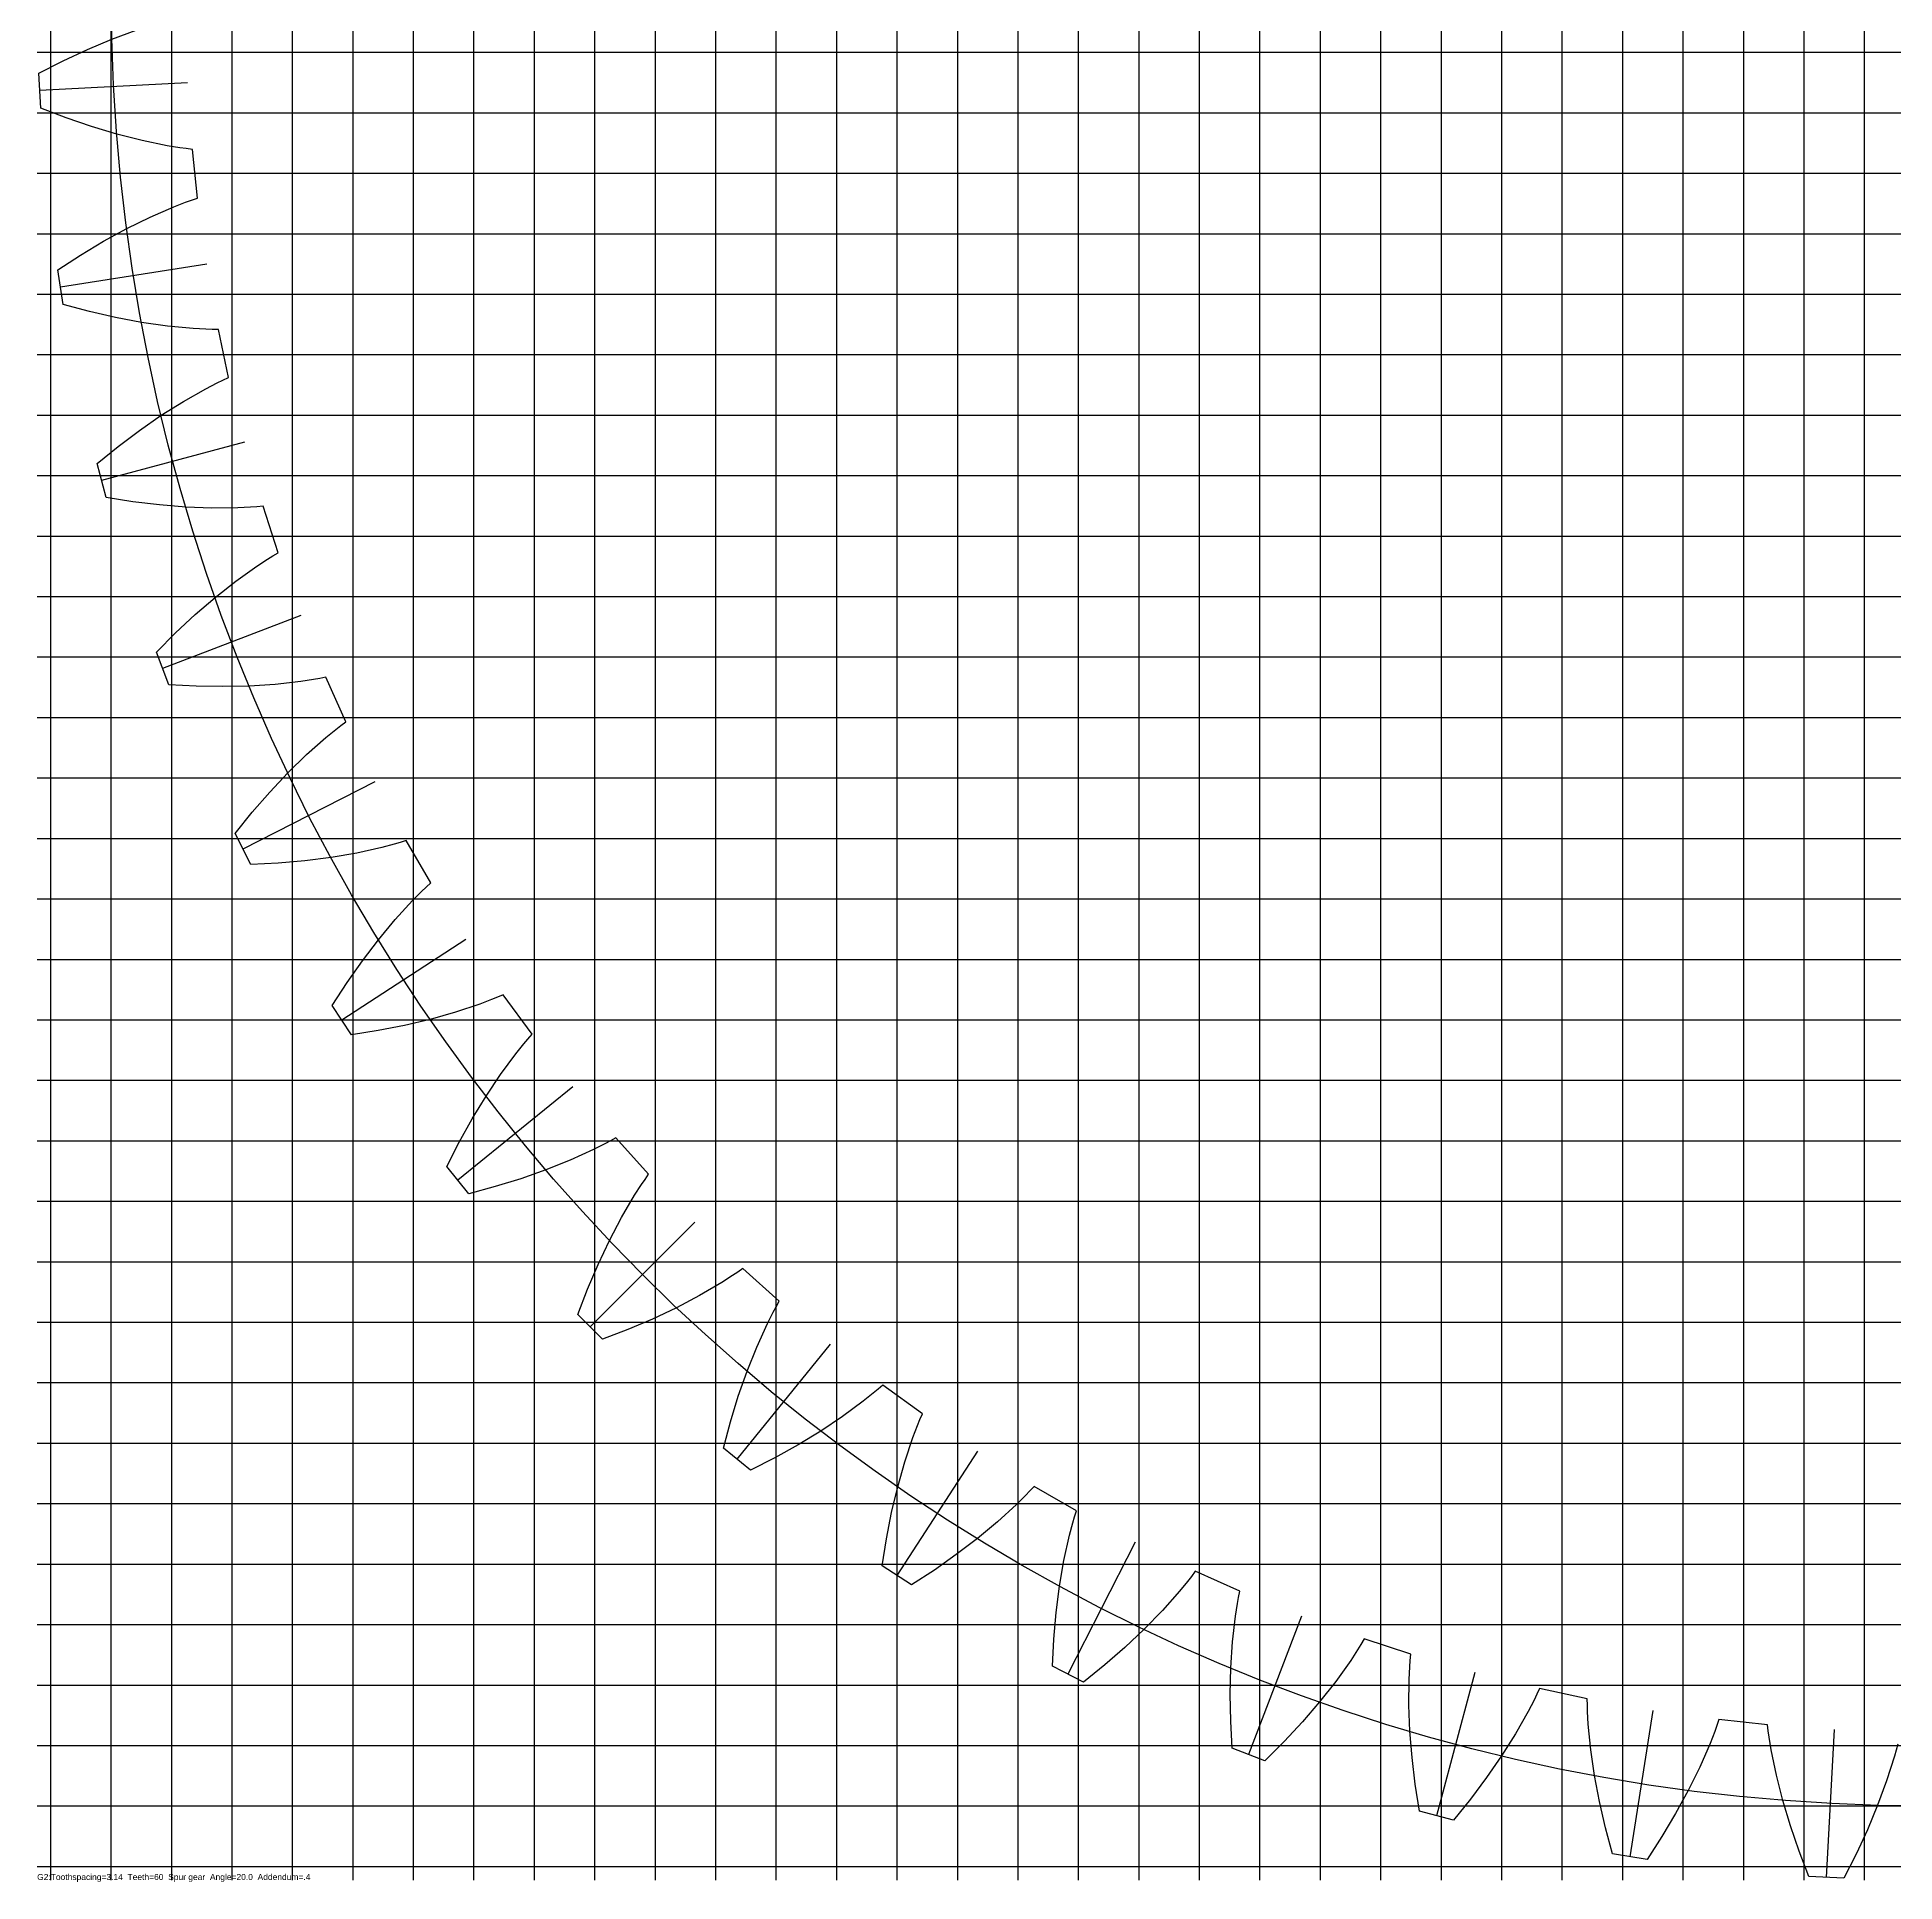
# Model space of a CAD drawing. Extents: x 0 to 62.4, y 0 to 62.4.
# Drawn here: x 0 to 30.72, y -0.03 to 30.47 of the extents above; entities that cross this region are included whole.
import ezdxf

# ---------------------------------------------------------------- set-up
doc = ezdxf.new("R2010")
doc.units = 0
doc.layers.add('labels', color=1, linetype='Continuous')
doc.styles.add('ARIAL', font='Arial.ttf')

msp = doc.modelspace()

# ---------------------------------------------------------------- linework, layer by layer
at = {"layer": 'a'}
msp.add_lwpolyline([(30.77195, 2.2492), (30.7169, 2.04593), (30.58891, 1.64004), (30.4396, 1.23519), (30.27095, 0.83157), (30.08432, 0.42942), (29.88068, 0.02895), (29.3009, 0.05933), (29.14025, 0.47889), (28.99667, 0.89835), (28.87113, 1.31739), (28.76496, 1.73563), (28.6801, 2.15268), (28.6466, 2.36059), (28.63232, 2.46435), (28.61982, 2.56798), (27.81495, 2.65257), (27.78118, 2.55381), (27.74564, 2.45528), (27.66965, 2.25888), (27.49994, 1.86859), (27.30912, 1.48156), (27.09921, 1.09779), (26.87156, 0.71734), (26.62718, 0.34035), (26.05375, 0.43117), (25.93783, 0.86523), (25.83889, 1.2974), (25.75784, 1.72726), (25.69597, 2.15431), (25.65517, 2.57794), (25.64358, 2.78822), (25.64023, 2.89291), (25.63863, 2.99727), (24.84701, 3.16553), (24.8031, 3.07084), (24.75746, 2.97657), (24.66135, 2.78919), (24.45177, 2.41878), (24.22155, 2.05381), (23.97267, 1.69408), (23.7065, 1.33952), (23.42405, 0.99013), (22.86326, 1.1404), (22.79334, 1.58419), (22.74012, 2.02434), (22.70445, 2.46031), (22.68755, 2.8915), (22.69126, 3.31707), (22.70171, 3.5274), (22.70932, 3.63187), (22.71864, 3.73583), (21.94895, 3.98592), (21.89538, 3.89634), (21.84013, 3.80735), (21.72496, 3.63104), (21.47781, 3.28456), (21.2107, 2.94566), (20.92558, 2.61392), (20.62381, 2.28912), (20.30639, 1.97117), (19.76438, 2.17924), (19.74124, 2.62791), (19.73431, 3.0712), (19.7444, 3.50852), (19.77267, 3.93911), (19.82084, 4.36196), (19.85322, 4.57005), (19.87171, 4.67315), (19.89185, 4.77556), (19.15251, 5.10474), (19.08988, 5.02124), (19.02563, 4.93852), (18.89266, 4.77522), (18.61065, 4.45647), (18.30957, 4.14735), (17.99134, 3.84722), (17.65727, 3.55575), (17.30836, 3.27272), (16.79106, 3.5363), (16.81494, 3.98493), (16.85439, 4.42653), (16.91014, 4.86039), (16.98326, 5.28567), (17.07537, 5.70117), (17.12933, 5.90473), (17.15849, 6.00534), (17.18922, 6.10508), (16.48834, 6.50974), (16.41733, 6.43325), (16.34478, 6.35769), (16.19547, 6.20918), (15.88169, 5.92166), (15.54995, 5.6457), (15.20209, 5.38049), (14.83938, 5.12553), (14.4628, 4.88052), (13.97588, 5.19673), (14.04653, 5.64041), (14.13192, 6.07546), (14.23272, 6.50112), (14.34989, 6.91642), (14.48493, 7.32002), (14.55987, 7.51683), (14.59939, 7.61383), (14.64038, 7.70982), (13.98563, 8.18552), (13.90701, 8.11687), (13.82696, 8.04931), (13.66295, 7.91722), (13.32083, 7.66408), (12.96206, 7.42431), (12.58838, 7.1969), (12.20101, 6.98126), (11.80088, 6.77696), (11.34969, 7.14233), (11.46633, 7.57619), (11.59673, 7.99993), (11.74147, 8.41273), (11.90141, 8.81351), (12.07789, 9.20078), (12.17299, 9.38867), (12.22243, 9.48102), (12.27323, 9.57219), (11.6718, 10.11373), (11.58643, 10.05367), (11.49976, 9.99485), (11.32284, 9.88063), (10.95613, 9.66463), (10.57427, 9.46368), (10.17887, 9.27658), (9.77108, 9.1026), (9.35178, 8.94125), (8.94125, 9.35178), (9.1026, 9.77108), (9.27658, 10.17887), (9.46368, 10.57427), (9.66463, 10.95613), (9.88063, 11.32284), (9.99485, 11.49976), (10.05367, 11.58643), (10.11373, 11.6718), (9.57219, 12.27323), (9.48102, 12.22243), (9.38867, 12.17299), (9.20078, 12.07789), (8.81351, 11.90141), (8.41273, 11.74147), (7.99993, 11.59673), (7.57619, 11.46633), (7.14233, 11.34969), (6.77696, 11.80088), (6.98126, 12.20101), (7.1969, 12.58838), (7.42431, 12.96206), (7.66408, 13.32083), (7.91722, 13.66295), (8.04931, 13.82696), (8.11687, 13.90701), (8.18552, 13.98563), (7.70982, 14.64038), (7.61383, 14.59939), (7.51683, 14.55987), (7.32002, 14.48493), (6.91642, 14.34989), (6.50112, 14.23272), (6.07546, 14.13192), (5.64041, 14.04653), (5.19673, 13.97588), (4.88052, 14.4628), (5.12553, 14.83938), (5.38049, 15.20209), (5.6457, 15.54995), (5.92166, 15.88169), (6.20918, 16.19547), (6.35769, 16.34478), (6.43325, 16.41733), (6.50974, 16.48834), (6.10508, 17.18922), (6.00534, 17.15849), (5.90473, 17.12933), (5.70117, 17.07537), (5.28567, 16.98326), (4.86039, 16.91014), (4.42653, 16.85439), (3.98493, 16.81494), (3.5363, 16.79106), (3.27272, 17.30836), (3.55575, 17.65727), (3.84722, 17.99134), (4.14735, 18.30957), (4.45647, 18.61065), (4.77522, 18.89266), (4.93852, 19.02563), (5.02124, 19.08988), (5.10474, 19.15251), (4.77556, 19.89185), (4.67315, 19.87171), (4.57005, 19.85322), (4.36196, 19.82084), (3.93911, 19.77267), (3.50852, 19.7444), (3.0712, 19.73431), (2.62791, 19.74124), (2.17924, 19.76438), (1.97117, 20.30639), (2.28912, 20.62381), (2.61392, 20.92558), (2.94566, 21.2107), (3.28456, 21.47781), (3.63104, 21.72496), (3.80735, 21.84013), (3.89634, 21.89538), (3.98592, 21.94895), (3.73583, 22.71864), (3.63187, 22.70932), (3.5274, 22.70171), (3.31707, 22.69126), (2.8915, 22.68755), (2.46031, 22.70445), (2.02434, 22.74012), (1.58419, 22.79334), (1.1404, 22.86326), (0.99013, 23.42405), (1.33952, 23.7065), (1.69408, 23.97267), (2.05381, 24.22155), (2.41878, 24.45177), (2.78919, 24.66135), (2.97657, 24.75746), (3.07084, 24.8031), (3.16553, 24.84701), (2.99727, 25.63863), (2.89291, 25.64023), (2.78822, 25.64358), (2.57794, 25.65517), (2.15431, 25.69597), (1.72726, 25.75784), (1.2974, 25.83889), (0.86523, 25.93783), (0.43117, 26.05375), (0.34035, 26.62718), (0.71734, 26.87156), (1.09779, 27.09921), (1.48156, 27.30912), (1.86859, 27.49994), (2.25888, 27.66965), (2.45528, 27.74564), (2.55381, 27.78118), (2.65257, 27.81495), (2.56798, 28.61982), (2.46435, 28.63232), (2.36059, 28.6466), (2.15268, 28.6801), (1.73563, 28.76496), (1.31739, 28.87113), (0.89835, 28.99667), (0.47889, 29.14025), (0.05933, 29.3009), (0.02895, 29.88068), (0.42942, 30.08432), (0.83157, 30.27095), (1.23519, 30.4396), (1.64004, 30.58891)], dxfattribs=at)
at = {"layer": 'b'}
for p, q in [((0.22491, 0), (0.22491, 62.44981)), ((1.22491, 0), (1.22491, 62.44981)), ((2.22491, 0), (2.22491, 62.44981)), ((3.22491, 0), (3.22491, 62.44981)), ((4.22491, 0), (4.22491, 62.44981)), ((5.22491, 0), (5.22491, 62.44981)), ((6.22491, 0), (6.22491, 62.44981)), ((7.22491, 0), (7.22491, 62.44981)), ((8.22491, 0), (8.22491, 62.44981)), ((9.22491, 0), (9.22491, 62.44981)), ((10.22491, 0), (10.22491, 62.44981)), ((11.22491, 0), (11.22491, 62.44981)), ((12.22491, 0), (12.22491, 62.44981)), ((13.22491, 0), (13.22491, 62.44981)), ((14.22491, 0), (14.22491, 62.44981)), ((15.22491, 0), (15.22491, 62.44981)), ((16.22491, 0), (16.22491, 62.44981)), ((17.22491, 0), (17.22491, 62.44981)), ((18.22491, 0), (18.22491, 62.44981)), ((19.22491, 0), (19.22491, 62.44981)), ((20.22491, 0), (20.22491, 62.44981)), ((21.22491, 0), (21.22491, 62.44981)), ((22.22491, 0), (22.22491, 62.44981)), ((23.22491, 0), (23.22491, 62.44981)), ((24.22491, 0), (24.22491, 62.44981)), ((25.22491, 0), (25.22491, 62.44981)), ((26.22491, 0), (26.22491, 62.44981)), ((27.22491, 0), (27.22491, 62.44981)), ((28.22491, 0), (28.22491, 62.44981)), ((29.22491, 0), (29.22491, 62.44981)), ((30.22491, 0), (30.22491, 62.44981)), ((0, 30.22491), (62.44981, 30.22491)), ((0, 29.22491), (62.44981, 29.22491)), ((0, 28.22491), (62.44981, 28.22491)), ((0, 27.22491), (62.44981, 27.22491)), ((0, 26.22491), (62.44981, 26.22491)), ((0, 25.22491), (62.44981, 25.22491)), ((0, 24.22491), (62.44981, 24.22491)), ((0, 23.22491), (62.44981, 23.22491)), ((0, 22.22491), (62.44981, 22.22491)), ((0, 21.22491), (62.44981, 21.22491)), ((0, 20.22491), (62.44981, 20.22491)), ((0, 19.22491), (62.44981, 19.22491)), ((0, 18.22491), (62.44981, 18.22491)), ((0, 17.22491), (62.44981, 17.22491)), ((0, 16.22491), (62.44981, 16.22491)), ((0, 15.22491), (62.44981, 15.22491)), ((0, 14.22491), (62.44981, 14.22491)), ((0, 13.22491), (62.44981, 13.22491)), ((0, 12.22491), (62.44981, 12.22491)), ((0, 11.22491), (62.44981, 11.22491)), ((0, 10.22491), (62.44981, 10.22491)), ((0, 9.22491), (62.44981, 9.22491)), ((0, 8.22491), (62.44981, 8.22491)), ((0, 7.22491), (62.44981, 7.22491)), ((0, 6.22491), (62.44981, 6.22491)), ((0, 5.22491), (62.44981, 5.22491)), ((0, 4.22491), (62.44981, 4.22491)), ((0, 3.22491), (62.44981, 3.22491)), ((0, 2.22491), (62.44981, 2.22491)), ((0, 1.22491), (62.44981, 1.22491)), ((0, 0.22491), (62.44981, 0.22491))]:
    msp.add_line(p, q, dxfattribs=at)
at = {"layer": 'c'}
for p, q in [((2.48925, 29.71893), (0.04279, 29.59072)), ((2.80408, 26.72349), (0.38443, 26.34026)), ((3.4303, 23.77736), (1.06396, 23.14331)), ((4.36104, 20.91284), (2.07395, 20.0349)), ((5.58611, 18.16129), (3.40331, 17.0491)), ((7.09208, 15.55287), (5.0375, 14.2186)), ((8.86246, 13.11615), (6.9586, 11.57444)), ((10.87784, 10.87784), (9.14556, 9.14556)), ((13.11615, 8.86246), (11.57444, 6.9586)), ((15.55287, 7.09208), (14.2186, 5.0375)), ((18.16129, 5.58611), (17.0491, 3.40331)), ((20.91284, 4.36104), (20.0349, 2.07395)), ((23.77736, 3.4303), (23.14331, 1.06396)), ((26.72349, 2.80408), (26.34026, 0.38443)), ((29.71893, 2.48925), (29.59072, 0.04279))]:
    msp.add_line(p, q, dxfattribs=at)
msp.add_circle((31.22491, 31.22491), 30, dxfattribs=at)

# ---------------------------------------------------------------- texts
at = {"layer": 'labels', "style": 'ARIAL'}
msp.add_text('G2:Toothspacing=3.14  Teeth=60  Spur gear  Angle=20.0  Addendum=.4', height=0.1, dxfattribs=at).set_placement((0, 0))

doc.saveas('drawing.dxf')
